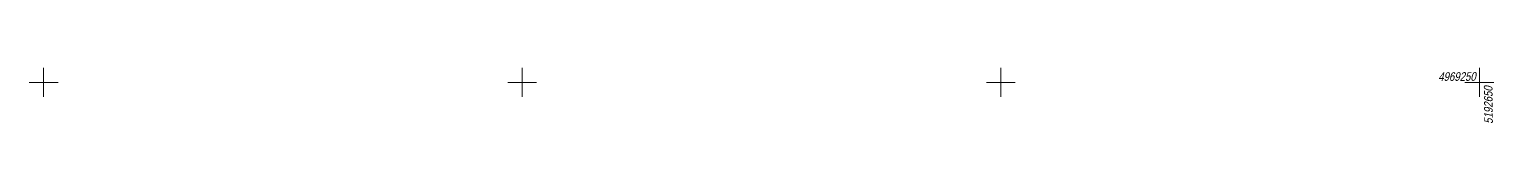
# Model space of a CAD drawing. Header units: metres. Extents: x 5191936 to 10384803, y 4968796 to 9938221.
# Drawn here: x 5192498.5 to 5192651.5, y 4969245.8 to 4969251.5 of the extents above; entities that cross this region are included whole.
import ezdxf

# ---------------------------------------------------------------- set-up
doc = ezdxf.new("R2010")
doc.units = ezdxf.units.M
doc.layers.add('Grid', color=7, linetype='Continuous', lineweight=18)
doc.layers.add('Otm', color=7, linetype='Continuous', lineweight=18)
doc.styles.get("Standard").update_dxf_attribs({"font": 'arial.ttf', "width": 0.8, "oblique": 13, "height": 0.9})

# ---------------------------------------------------------------- blocks, each defined once
blk = doc.blocks.new('GRID')
at = {"layer": 'Grid', "color": 104}
blk.add_line((-1.5, 0), (1.5, 0), dxfattribs=at)
for points in [[(0, 0), (0, 1.5)], [(0, 0), (0, -1.5)]]:
    blk.add_lwpolyline(points, dxfattribs=at)

msp = doc.modelspace()

# ---------------------------------------------------------------- block references
at = {"layer": 'Grid', "color": 7, "linetype": 'Continuous'}
for p in [(5192500, 4969250), (5192550, 4969250), (5192600, 4969250), (5192650, 4969250)]:
    msp.add_blockref('GRID', p, dxfattribs=at)

# ---------------------------------------------------------------- texts
at = {"layer": 'Otm', "oblique": 13, "width": 0.8}
for s, rotation, p in [('4969250', 0.1396, (5192645.71, 4969250.15, 295.81)), ('5192650', 90.5395, (5192651.41, 4969245.68, 295.81))]:
    msp.add_text(s, height=0.9, rotation=rotation, dxfattribs=at).set_placement(p)

doc.saveas('drawing.dxf')
